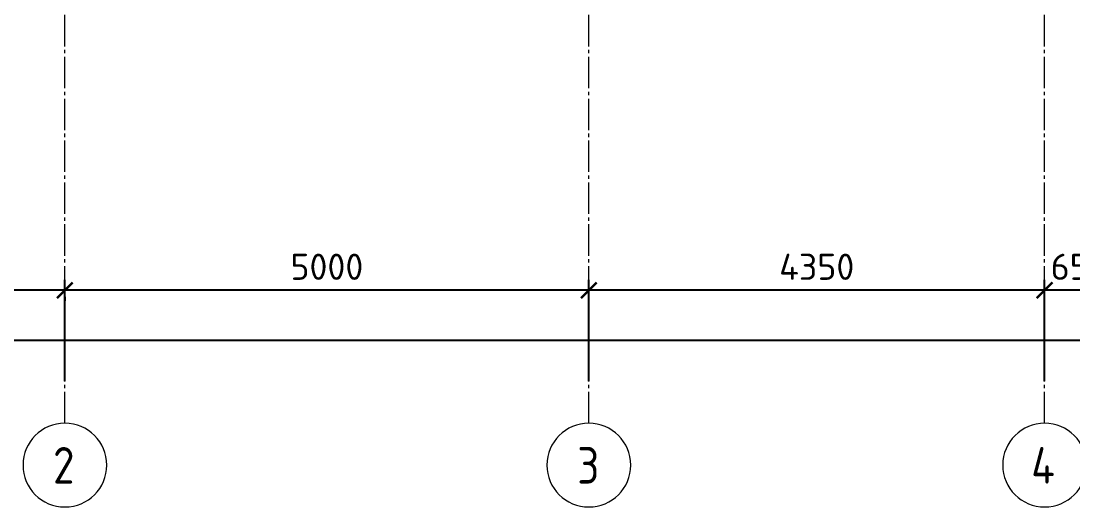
# Model space of a CAD drawing. Header units: millimetres. Extents: x -263990 to 193903, y -164417 to 240530.
# Drawn here: x -120806 to -110767, y -55121 to -50479 of the extents above; entities that cross this region are included whole.
import ezdxf

# ---------------------------------------------------------------- set-up
doc = ezdxf.new("R2010")
doc.units = ezdxf.units.MM
doc.header["$LTSCALE"] = 20
doc.linetypes.add('CENTER', pattern=[20, 15, -1.7, 1.6, -1.7])
doc.layers.get('0').update_dxf_attribs({"lineweight": 0})
doc.layers.get('Defpoints').update_dxf_attribs({"color": 4})
for name, color, linetype, lineweight in [('Оси', 7, 'CENTER', 9), ('Оси_марки', 7, 'Continuous', 18), ('Размеры', 7, 'Continuous', 9)]:
    doc.layers.add(name, color=color, linetype=linetype, lineweight=lineweight)
doc.styles.add('GOST Common', font='gost-common.ttf', dxfattribs={"width": 0.9, "height": 350})
doc.styles.add('PDF ISOCPEUR', font='isocpeur.ttf')
doc.dimstyles.new('СПДС размеры', dxfattribs={"dimscale": 100, "dimtxt": 2.5, "dimasz": 1.5, "dimexe": 1, "dimexo": 0.625, "dimgap": 1, "dimtad": 1, "dimdec": 0, "dimtxsty": 'PDF ISOCPEUR', "dimblk": 'ARCHTICK', "dimcen": 2.5, "dimdle": 1, "dimadec": 0, "dimazin": 2, "dimtfac": 0.75, "dimtdec": 0, "dimtmove": 1, "dimatfit": 3, "dimfxl": 1, "dimtfill": 1, "dimtolj": 1, "dimarcsym": 1})

# ---------------------------------------------------------------- blocks, each defined once
blk = doc.blocks.new('Ось сетки - Круг_Ø8 мм-6577-_О__L1_0_000_')
at = {"layer": 'Оси_марки', "lineweight": 20}
for start, end in [(360, 180), (180, 360)]:
    blk.add_arc((0, 0), 4, start, end, dxfattribs=at)
blk = doc.blocks.new('_ArchTick')
at = {"color": 0, "linetype": 'ByBlock', "const_width": 0.15}
blk.add_lwpolyline([(-0.5, -0.5), (0.5, 0.5)], dxfattribs=at)
blk = doc.blocks.new('*D679')
at = {"layer": 'Defpoints', "color": 0, "transparency": 16777216}
for p in [(-111037, -53051), (-110387, -53051), (-111037, -53983)]:
    blk.add_point(p, dxfattribs=at)
at = {"layer": 'Размеры', "color": 0, "lineweight": -2, "transparency": 16777216}
for p, q in [((-111037, -53920), (-111037, -52951)), ((-110387, -52989), (-110387, -52951)), ((-110287, -53051), (-111137, -53051))]:
    blk.add_line(p, q, dxfattribs=at)
at = {"layer": 'Размеры', "color": 0, "transparency": 16777216, "insert": (-110712, -52826), "char_height": 250, "attachment_point": 5, "style": 'PDF ISOCPEUR', "bg_fill": 3, "box_fill_scale": 1.1, "bg_fill_color": 256, "bg_fill_true_color": 13158600, "bg_fill_transparency": 0}
blk.add_mtext('\\A1;650', dxfattribs=at)
at = {"layer": 'Размеры', "color": 0, "lineweight": -2, "transparency": 16777216, "xscale": 150, "yscale": 150, "zscale": 150, "rotation": 180}
blk.add_blockref('_ArchTick', (-111037, -53051), dxfattribs=at)
at = {"layer": 'Размеры', "color": 0, "lineweight": -2, "transparency": 16777216, "xscale": 150, "yscale": 150, "zscale": 150}
blk.add_blockref('_ArchTick', (-110387, -53051), dxfattribs=at)
blk = doc.blocks.new('*D680')
at = {"layer": 'Defpoints', "color": 0, "transparency": 16777216}
for p in [(-115387, -53051), (-111037, -53051), (-115387, -53983)]:
    blk.add_point(p, dxfattribs=at)
at = {"layer": 'Размеры', "color": 0, "lineweight": -2, "transparency": 16777216}
for p, q in [((-115387, -53920), (-115387, -52951)), ((-111037, -52989), (-111037, -52951)), ((-110937, -53051), (-115487, -53051))]:
    blk.add_line(p, q, dxfattribs=at)
at = {"layer": 'Размеры', "color": 0, "lineweight": -2, "transparency": 16777216, "xscale": 150, "yscale": 150, "zscale": 150, "rotation": 180}
blk.add_blockref('_ArchTick', (-115387, -53051), dxfattribs=at)
at = {"layer": 'Размеры', "color": 0, "lineweight": -2, "transparency": 16777216, "xscale": 150, "yscale": 150, "zscale": 150}
blk.add_blockref('_ArchTick', (-111037, -53051), dxfattribs=at)
at = {"layer": 'Размеры', "color": 0, "transparency": 16777216, "insert": (-113212, -52826), "char_height": 250, "attachment_point": 5, "style": 'PDF ISOCPEUR', "bg_fill": 3, "box_fill_scale": 1.1, "bg_fill_color": 256, "bg_fill_true_color": 13158600, "bg_fill_transparency": 0}
blk.add_mtext('\\A1;4350', dxfattribs=at)
blk = doc.blocks.new('*D681')
at = {"layer": 'Defpoints', "color": 0, "transparency": 16777216}
for p in [(-120387, -53051), (-115387, -53051), (-120387, -53983)]:
    blk.add_point(p, dxfattribs=at)
at = {"layer": 'Размеры', "color": 0, "lineweight": -2, "transparency": 16777216}
for p, q in [((-120387, -53920), (-120387, -52951)), ((-115387, -52989), (-115387, -52951)), ((-115287, -53051), (-120487, -53051))]:
    blk.add_line(p, q, dxfattribs=at)
at = {"layer": 'Размеры', "color": 0, "lineweight": -2, "transparency": 16777216, "xscale": 150, "yscale": 150, "zscale": 150, "rotation": 180}
blk.add_blockref('_ArchTick', (-120387, -53051), dxfattribs=at)
at = {"layer": 'Размеры', "color": 0, "lineweight": -2, "transparency": 16777216, "xscale": 150, "yscale": 150, "zscale": 150}
blk.add_blockref('_ArchTick', (-115387, -53051), dxfattribs=at)
at = {"layer": 'Размеры', "color": 0, "transparency": 16777216, "insert": (-117887, -52826), "char_height": 250, "attachment_point": 5, "style": 'PDF ISOCPEUR', "bg_fill": 3, "box_fill_scale": 1.1, "bg_fill_color": 256, "bg_fill_true_color": 13158600, "bg_fill_transparency": 0}
blk.add_mtext('\\A1;5000', dxfattribs=at)
blk = doc.blocks.new('*D682')
at = {"layer": 'Defpoints', "color": 0, "transparency": 16777216}
for p in [(-125387, -53051), (-120387, -53051), (-125387, -53983)]:
    blk.add_point(p, dxfattribs=at)
at = {"layer": 'Размеры', "color": 0, "lineweight": -2, "transparency": 16777216}
for p, q in [((-125387, -53920), (-125387, -52951)), ((-120287, -53051), (-125487, -53051)), ((-120387, -53114), (-120387, -53151))]:
    blk.add_line(p, q, dxfattribs=at)
at = {"layer": 'Размеры', "color": 0, "lineweight": -2, "transparency": 16777216, "xscale": 150, "yscale": 150, "zscale": 150, "rotation": 180}
blk.add_blockref('_ArchTick', (-125387, -53051), dxfattribs=at)
at = {"layer": 'Размеры', "color": 0, "lineweight": -2, "transparency": 16777216, "xscale": 150, "yscale": 150, "zscale": 150}
blk.add_blockref('_ArchTick', (-120387, -53051), dxfattribs=at)
at = {"layer": 'Размеры', "color": 0, "transparency": 16777216, "insert": (-122887, -52826), "char_height": 250, "attachment_point": 5, "style": 'PDF ISOCPEUR', "bg_fill": 3, "box_fill_scale": 1.1, "bg_fill_color": 256, "bg_fill_true_color": 13158600, "bg_fill_transparency": 0}
blk.add_mtext('\\A1;5000', dxfattribs=at)
blk = doc.blocks.new('*D683')
at = {"layer": 'Defpoints', "color": 0, "transparency": 16777216}
for p in [(-80387, -52204), (-125387, -52573), (-80387, -53527)]:
    blk.add_point(p, dxfattribs=at)
at = {"layer": 'Размеры', "color": 0, "lineweight": -2, "transparency": 16777216}
for p, q in [((-80387, -52267), (-80387, -53627)), ((-125387, -52636), (-125387, -53627)), ((-125487, -53527), (-80287, -53527))]:
    blk.add_line(p, q, dxfattribs=at)
at = {"layer": 'Размеры', "color": 0, "lineweight": -2, "transparency": 16777216, "xscale": 150, "yscale": 150, "zscale": 150, "rotation": 180}
blk.add_blockref('_ArchTick', (-125387, -53527), dxfattribs=at)
at = {"layer": 'Размеры', "color": 0, "lineweight": -2, "transparency": 16777216, "xscale": 150, "yscale": 150, "zscale": 150}
blk.add_blockref('_ArchTick', (-80387, -53527), dxfattribs=at)
at = {"layer": 'Размеры', "color": 0, "transparency": 16777216, "insert": (-102887, -53302), "char_height": 250, "attachment_point": 5, "style": 'PDF ISOCPEUR', "bg_fill": 3, "box_fill_scale": 1.1, "bg_fill_color": 256, "bg_fill_true_color": 13158600, "bg_fill_transparency": 0}
blk.add_mtext('\\A1;45000', dxfattribs=at)

msp = doc.modelspace()

# ---------------------------------------------------------------- linework, layer by layer
at = {"layer": 'Оси', "color": 7, "lineweight": 5}
for p, q in [((-120386.88926, -54320.53519), (-120386.88926, -37595.41866)), ((-115386.88926, -54320.53519), (-115386.88926, -37595.41866)), ((-111036.88926, -54320.53519), (-111036.88926, -37595.41866))]:
    msp.add_line(p, q, dxfattribs=at)

# ---------------------------------------------------------------- block references
at = {"layer": 'Оси_марки', "color": 7, "lineweight": 20, "xscale": 99.99999999999993, "yscale": 99.99999999999993, "zscale": 99.99999999999993}
for p in [(-120386.88926, -54720.53519), (-115386.88926, -54720.53519), (-111036.88926, -54720.53519)]:
    msp.add_blockref('Ось сетки - Круг_Ø8 мм-6577-_О__L1_0_000_', p, dxfattribs=at)

# ---------------------------------------------------------------- texts
at = {"layer": 'Оси_марки', "color": 7, "char_height": 350, "attachment_point": 1, "style": 'GOST Common'}
for s, insert, width in [('\\fGOST Common|b0|i0|c204|p34|;\\W.9;2', (-120500.66993, -54548.00183), 274.177125), ('\\fGOST Common|b0|i0|c204|p34|;\\W.9;3', (-115497.96993, -54548.00183), 266.9619375), ('\\fGOST Common|b0|i0|c204|p34|;\\W.9;4', (-111165.51993, -54548.00183), 310.2530625)]:
    msp.add_mtext(s, dxfattribs=dict(at, insert=insert, width=width))

# ---------------------------------------------------------------- next in the draw order: dimensions: what is measured, and where the dimension line sits
at = {"layer": 'Размеры'}
dim = msp.add_linear_dim(base=(-111036.88926, -53051.00091), p1=(-110386.88926, -53051.00091), p2=(-111036.88926, -53982.56875), dimstyle='СПДС размеры', dxfattribs=at)
dim.commit()
dim.dimension.update_dxf_attribs({"geometry": '*D679', "text_midpoint": (-110711.88926, -53051.00091), "dimtype": 160})

# ---------------------------------------------------------------- next in the draw order: dimensions: what is measured, and where the dimension line sits
dim = msp.add_linear_dim(base=(-115386.88926, -53051.00091), p1=(-111036.88926, -53051.00091), p2=(-115386.88926, -53982.56875), dimstyle='СПДС размеры', dxfattribs=at)
dim.commit()
dim.dimension.update_dxf_attribs({"geometry": '*D680', "text_midpoint": (-113211.88926, -52826.00091)})

# ---------------------------------------------------------------- next in the draw order: dimensions: what is measured, and where the dimension line sits
dim = msp.add_linear_dim(base=(-120386.88926, -53051.00091), p1=(-115386.88926, -53051.00091), p2=(-120386.88926, -53982.56875), dimstyle='СПДС размеры', dxfattribs=at)
dim.commit()
dim.dimension.update_dxf_attribs({"geometry": '*D681', "text_midpoint": (-117886.88926, -52826.00091)})

# ---------------------------------------------------------------- next in the draw order: dimensions: what is measured, and where the dimension line sits
dim = msp.add_linear_dim(base=(-125386.88926, -53051.00091), p1=(-120386.88926, -53051.00091), p2=(-125386.88926, -53982.56875), dimstyle='СПДС размеры', dxfattribs=at)
dim.commit()
dim.dimension.update_dxf_attribs({"geometry": '*D682', "text_midpoint": (-122886.88926, -52826.00091)})

# ---------------------------------------------------------------- next in the draw order: dimensions: what is measured, and where the dimension line sits
dim = msp.add_linear_dim(base=(-80386.88927, -53526.95791), p1=(-125386.88926, -52573.14342), p2=(-80386.88927, -52204.1734), dimstyle='СПДС размеры', dxfattribs=at)
dim.commit()
dim.dimension.update_dxf_attribs({"geometry": '*D683', "text_midpoint": (-102886.88926, -53301.95791)})

doc.saveas('drawing.dxf')
